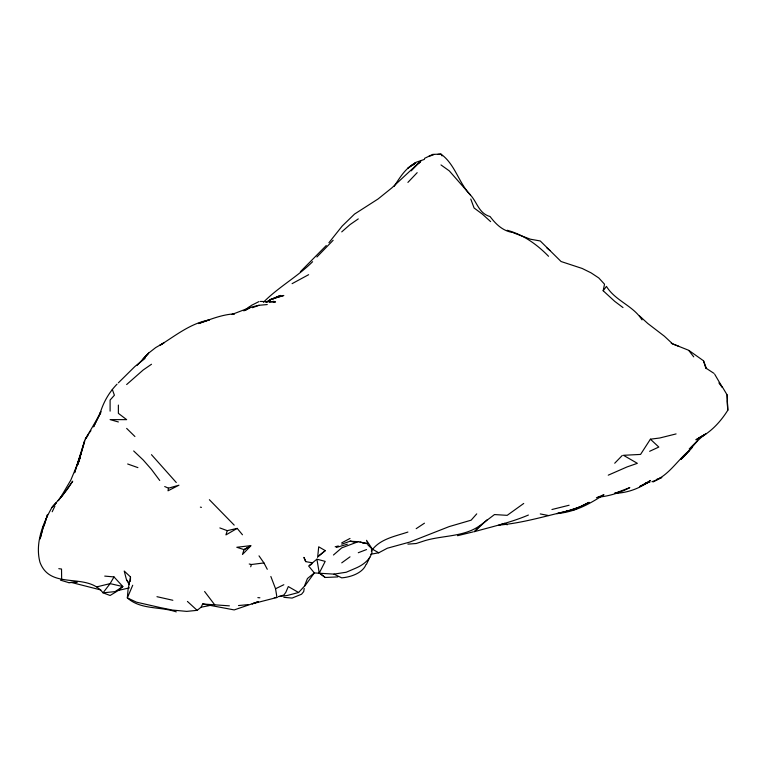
<?xml version="1.0" encoding="UTF-8"?>
<svg xmlns="http://www.w3.org/2000/svg" width="766" height="766" viewBox="0 0 766 766"><rect width="100%" height="100%" fill="white"/><g stroke="black" fill="none" stroke-linecap="round" stroke-linejoin="round"><path stroke-width="1.15" d="M118.376 405.07L118.376 413.343L126.649 419.653L110.103 419.605L118.376 421.961M130.421 581.27L130.507 576.97L124.226 571.043L126.38 579.355L129.186 584.554M317.631 557.466L318.704 546.8L325.186 550.582L318.445 556.202L325.358 550.639M304.207 588.47L303.7 591.601L301.565 594.215L292.095 598.074L283.822 597.317M168.491 488.172L168.013 490.805L178.938 485.204L168.491 488.172L164.709 486.544M130.507 576.97L128.066 589.561L127.338 597.901C140.915 610.014 160.075 606.279 176.285 611.881M622.988 307.559L614.715 301.354L603.168 290.745L604.518 284.196L598.782 277.953L591.074 272.859L582.16 268.454L561.076 261.522L540.269 240.974L530.445 239.212L513.268 232.759M78.065 463.89L85.294 439.205L100.748 412.778M250.731 566.763L251.353 564.513L263.944 562.943L267.277 569.291M78.046 463.976L84.509 441.139L74.58 472.718L81.253 452.572L77.452 464.828L80.43 456.996L70.817 480.1L60.476 497.661L62.774 494.558L58.465 500.255M237.182 528.387L227.263 530.656L225.922 534.907L237.182 528.387L242.468 534.764M365.918 564.504L365.602 565.413A29.539 17.053 0 0 1 344.643 577.516L341.732 577.861L333.986 574.117L314.328 572.93L307.453 578.512L304.361 586.277L298.596 592.501L287.221 595.488L278.441 596.628L283.822 595.048L285.814 592.377L288.303 586.565L298.596 592.501M132.709 585.253L127.338 597.901L136.492 602.172L160.228 607.572L172.436 610.071L186.713 611.383L197.149 610.349L201.104 607.199L202.655 603.972L229.379 605.849M52.203 511.755L54.941 505.972M366.55 564.13L369.854 557.227M371.309 551.118C379.39 538.996 394.969 536.401 407.905 532.054M100.643 412.73L93.557 426.863L100.825 411.457L100.222 412.97C103.429 402.217 109.174 392.211 117.016 384.168M337.777 576.913L325.186 577.478L319.259 573.073L325.186 561.373L316.913 559.18L308.641 566.007L314.328 572.93L304.542 586.383M96.813 586.871L110.103 583.625L122.838 586.545L115.053 591.611L103.027 592.836L110.103 595.479L118.376 590.442L122.838 586.545L114.019 576.932L110.103 583.625L103.027 592.836C86.682 571.695 50.661 590.778 39.995 562.368C34.939 543.736 42.599 523.887 51.743 507.82M88.961 433.259L85.294 439.205L87.831 435.519M394.107 186.425C399.881 177.559 405.386 168.223 415.115 163.072L413.611 164.929M676.091 433.92L659.698 438.008L650.401 439.196L640.567 454.42L623.476 455.301L637.36 463.325L627.067 466.925L608.252 475.169M328.901 242.736L342.201 226.047L354.543 214.068L378.059 198.988L391.876 187.862L420.716 161.071L417.106 164.221L420.084 162.363M603.168 290.745L606.442 286.388C615.376 300.933 633.099 305.577 642.004 319.862M51.992 507.437L63.061 494.721L72.703 481.182L67.37 489.244L58.216 500.705M692.407 447.344L680.897 459.389C689.917 451.586 695.672 440.555 705.706 433.987L697.443 438.88C710.274 432.962 720.251 422.19 727.7 410.404L727.116 394.902L722.865 387.807L718.891 382.933M89.612 432.397L90.934 430.674M476.739 513.862L471.138 520.181L449.163 526.596L409.772 542.069L387.337 548.217L378.73 552.793L370.725 554.258M316.913 256.983L333.143 240.285M142.361 359.982L148.652 353.097L155.67 347.601L163.953 342.833L159.74 345.428C175.567 335.613 190.542 323.3 209.377 319.92L198.49 323.568C210.123 319.499 221.738 314.615 234.195 313.878L232.002 314.491M528.396 515.039C510.989 522.469 492.605 526.558 474.46 531.652L480.177 525.399L494.491 514.56L507.178 515.346L523.724 503.463M143.194 358.967L148.652 353.097L136.999 365.478M56.167 502.908L52.203 507.169L55.956 503.128M407.905 182.404L417.173 172.666M300.368 271.748L326.287 245.513M312.614 261.694C297.524 276.737 278.498 287.02 263.456 302.264M118.376 382.828L134.921 366.483L145.08 358.411M420.716 161.071L411.218 170.856M614.715 463.229L622.318 455.416M689.17 449.02L697.453 440.699M474.46 531.652L487.09 519.846M126.649 384.532L143.194 369.988L151.505 364.252M341.732 231.887L350.005 224.63L358.277 218.904M333.459 555.005L341.732 547.872L358.277 541.677L366.55 543.573L362.998 543.075M687.552 451.883L689.17 450.609C676.885 460.759 667.78 476.902 651.943 481.68M243.894 310.91L249.764 306.4M341.732 562.857L350.005 556.834M415.115 163.072L407.905 168.223L416.177 162.248L424.45 159.385M267.047 302.053L270.896 299.506L268.186 301.268M416.177 528.674L424.45 523.188M480.177 525.399C464.32 536.976 443.351 535.223 425.168 540.576L416.177 543.515L407.905 544.128M265.869 302.34L270.771 299.429L280.375 295.427L273.328 298.893M703.044 435.576L695.901 439.808L705.706 433.987M309.665 565.413L311.705 564.226M292.095 283.659L308.641 274.688M245.685 310.134L250.731 307.262L232.146 314.386M245.848 309.866L250.731 307.262M341.732 542.855L350.005 538.45M653.082 481.948L661.824 477.448L656.433 479.497M250.731 305.73L259.004 301.574M268.291 301.364L270.302 300.377M258.018 601.731L252.11 603.867L276.966 597.48L275.549 588.748L283.822 584.726M424.45 158.409L432.723 154.387L440.996 154.119C455.282 164.47 458.575 182.768 470.468 195.033C477.362 202.521 478.865 213.484 490.087 216.539C495.717 224.036 502.611 230.805 512.243 232.404M647.806 482.704L639.533 486.611L650.535 480.474C640.022 488.344 627.833 492.902 614.715 493.381L629.805 487.616C619.914 492.835 609.267 496.109 598.169 497.182M649.635 451.298L658.817 447.057L650.401 439.196M596.388 497.785L603.953 494.673C588.891 504.354 575.237 511.889 556.805 513.632L570.076 510.443L580.36 506.824L589.131 502.343L573.351 509.984L580.36 506.824L565.078 511.755L570.076 510.443C546.417 515.748 523.025 523.054 498.905 525.112L504.66 523.341L507.178 524.806M257.97 601.789L234.195 609.918L202.655 603.972M358.277 552.726L366.55 549.557M252.531 307.702L259.004 305.289L267.277 304.552M341.732 544.186L350.005 541.246L358.277 541.677M428.634 156.503L433.719 154.703M336.37 547.441L347.343 544.233M232.127 314.453L234.195 313.878M649.874 482.226L645.441 483.04M614.715 493.381L620.565 491.829L615.136 493.113M457.541 535.702L473.407 531.824M551.932 509.514L569.1 505.244M335.173 546.752L338.361 545.986M118.376 590.442L129.406 587.838M251.056 307.156L259.004 305.289M201.104 607.199L209.377 605.6M269.431 302.13L273.989 301.287M333.986 574.117L346.222 572.24L355.73 568.171A41.268 23.823 0 0 0 371.989 552.171L371.395 548.571M273.203 302.197L275.549 301.919L260.344 301.421M238.485 605.552L248.04 604.633M437.874 154.378L440.996 154.119L442.068 155.9M68.748 582.629L77.021 582.112L68.748 582.629L60.476 580.149M274.305 597.576L276.966 597.48M257.855 597.633L259.885 597.796M104.741 576.099L114.019 576.932M58.791 568.678L61.529 569.033L61.653 579.881M355.261 541.974L350.005 541.246L354.735 541.907M312.624 562.847L305.912 561.67L303.92 557.37L305.644 561.622M540.269 513.929L548.542 515.547M200.366 507.13L201.458 507.351M172.857 600.276L156.963 596.695M360.058 542.022L366.55 543.573M249.218 563.996L251.353 564.513M71.382 582.457L100.796 589.944M507.178 230.26C523.274 234.616 537.043 244.45 548.542 256.294M127.663 463.985L137.909 467.624M219.861 527.937L227.263 530.656M671.236 343.321L688.624 350.263L693.737 356.86M678.868 346.337L672.625 343.877L664.352 336.178L647.806 323.501L639.533 315.937M372.314 549.098L366.55 540.308L367.939 544.961L372.314 549.098L378.73 552.793M713.979 373.368L705.716 367.967L706.511 368.59L703.504 360.776L689.17 350.637M547.039 248.127L550.122 250.568M440.996 164.939L449.269 170.856L470.468 195.033M318.752 572.365L325.186 577.478M490.633 221.613L482.36 214.126L474.087 207.988L470.774 199.036M187.421 601.425L197.149 610.349M133.677 450.963L143.194 459.973L151.39 469.309L159.74 480.483M234.195 525.122L209.377 499.71M126.649 428.395L134.921 436.515M151.467 454.669L176.285 482.523M126.649 580.111L128.046 581.777M720.241 384.647L722.252 387.146L714.688 374.239M204.599 591.505L214.691 604.786M259.004 555.857L263.944 562.943M270.848 576.482L275.549 588.748M112.315 389.434L114.402 395.227L110.103 400.053L110.103 411.141M703.504 360.776L705.4 366.943M316.913 559.18L319.259 573.073M727.116 394.902L727.7 410.404L727.365 400.666M43.93 524.432L40.119 538.785L43.93 524.432M45.491 520.985L43.93 526.127L47.578 514.446L45.491 520.985M244.048 549.624L242.468 554.469L250.875 545.842L244.048 549.624L236.79 547.269L250.731 545.651L244.048 549.624M275.549 297.773L270.771 299.429L283.822 295.475L275.549 297.773"/></g></svg>
